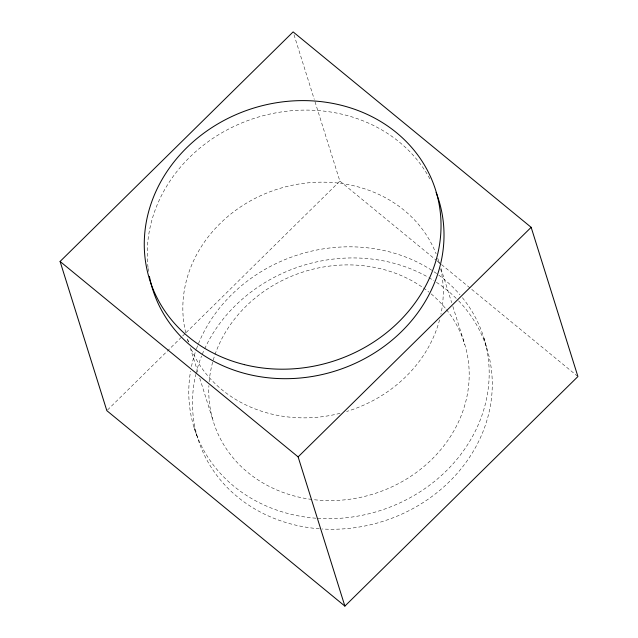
<?xml version="1.0" encoding="UTF-8"?>
<svg xmlns="http://www.w3.org/2000/svg" width="638" height="638" viewBox="0 0 638 638"><rect width="100%" height="100%" fill="white"/><g stroke="black" fill="none" stroke-linecap="round" stroke-linejoin="round"><path stroke-width="0.48" stroke-dasharray="3.19 2.39" d="M107.551 409.971L181.926 336.704M182.635 336.011L185.467 333.219M186.176 332.518L339.879 181.112L314.566 100.325M339.879 181.112L436.177 260.168M436.942 260.798L440.794 263.965M441.568 264.595L577.143 375.91M193.992 427.308L197.684 438.075M438.864 261.795L439.462 263.701M440.954 268.454L451.68 302.691M452.876 306.495L464.799 344.536M294.014 34.755L314.271 99.376M188.425 342.032L187.229 338.22A131.492 116.427 -17.4 0 0 188.377 341.793M190.212 347.734L198.258 373.413M199.75 378.167L213.164 420.968M483.963 338.196L487.073 349.138M458.634 300.849A151.373 134.028 -17.4 0 1 473.117 451.592A151.373 134.028 -17.4 0 1 322.222 528.982M319.319 528.782A151.373 134.028 -17.4 0 1 195.778 374.57M196.002 373.629A151.373 134.028 -17.4 0 1 201.56 356.052M202.294 354.242A151.373 134.028 -17.4 0 1 204.24 349.736M204.646 348.842A151.373 134.028 -17.4 0 1 428.042 277.155M428.895 277.642A151.373 134.028 -17.4 0 1 433.952 280.696M436.416 282.291A151.373 134.028 -17.4 0 1 456.625 298.799M148.542 271.437A149.842 132.672 -17.4 0 1 148.144 268.478M148.024 267.489A149.842 132.672 -17.4 0 1 256.883 117.504A149.842 132.672 -17.4 0 1 430.81 180.666M462.398 297.699A151.677 134.299 -17.4 0 1 466.553 446.321A151.677 134.299 -17.4 0 1 316.839 518.279M315.866 518.208A151.677 134.299 -17.4 0 1 190.563 371.22M191.456 366.499A151.677 134.299 -17.4 0 1 196.169 349.712M196.496 348.795A151.677 134.299 -17.4 0 1 433.202 271.214M434.015 271.764A151.677 134.299 -17.4 0 1 438.019 274.571M438.8 275.145A151.677 134.299 -17.4 0 1 459.958 294.772M446.528 309.701A131.492 116.427 -17.4 0 1 447.374 441.097A131.492 116.427 -17.4 0 1 312.716 499.554M311.767 499.434A131.492 116.427 -17.4 0 1 208.897 385.591M209.152 381.803A131.492 116.427 -17.4 0 1 212.709 361.969M213.236 360.103A131.492 116.427 -17.4 0 1 214.695 355.47M215.014 354.545A131.492 116.427 -17.4 0 1 422.659 287.411M423.457 287.969A131.492 116.427 -17.4 0 1 428.911 292.076M431.16 293.919A131.492 116.427 -17.4 0 1 445.93 308.959M437.724 258.223A131.492 116.427 -17.4 0 1 439.391 263.598M440.77 269.053A131.492 116.427 -17.4 0 1 440.914 314.215M439.574 319.861A131.492 116.427 -17.4 0 1 346.609 411.494M339.982 413.344A131.492 116.427 -17.4 0 1 190.698 347.941M185.754 332.797A131.492 116.427 -17.4 0 1 277.969 189A131.492 116.427 -17.4 0 1 436.105 253.82"/><path stroke-width="0.96" d="M60.084 261.46L293.121 31.9L531.159 227.327L577.916 376.54L344.879 606.1L106.841 410.673L60.084 261.46L298.121 456.888L344.879 606.1M298.121 456.888L531.159 227.327M436.113 192.437A149.842 132.672 -17.4 0 1 332.215 371.93A149.842 132.672 -17.4 0 1 149.388 276.342M244.49 364.649A149.842 132.672 -17.4 0 0 438.274 200.037A149.842 132.672 -17.4 0 0 195.172 140.017A149.842 132.672 -17.4 0 0 244.49 364.649"/></g></svg>
